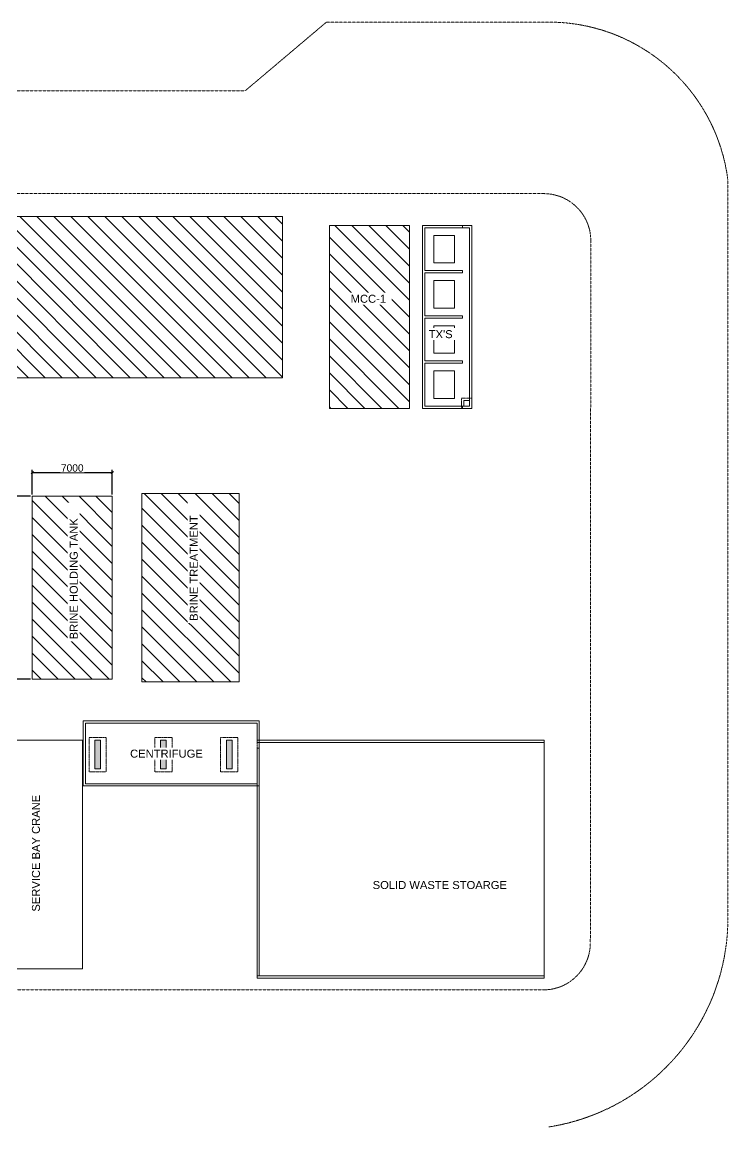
# Model space of a CAD drawing. Header units: millimetres. Extents: x 14826 to 891005, y -311366 to 56117.
# Drawn here: x 490565 to 552239, y -40512 to 56117 of the extents above; entities that cross this region are included whole.
import ezdxf

# ---------------------------------------------------------------- set-up
doc = ezdxf.new("R2010")
doc.units = ezdxf.units.MM
doc.linetypes.add('Dash', pattern=[6.35, 3.175, -3.175])
doc.linetypes.add('Hidden', pattern=[7.14375, 4.7625, -2.38125])
for name, color, linetype, lineweight in [('A-ANNO-DIMS', 7, 'Continuous', 9), ('A-DETL-GENF', 7, 'Continuous', 9), ('A-DETL-HDLN', 7, 'Hidden', 9), ('A-DETL-MBND', 7, 'Continuous', 9), ('A-DETL-THIN', 7, 'Continuous', 9), ('A-WALL', 7, 'Continuous', 9), ('A-WALL-HDLN', 7, 'Dash', 9), ('G-ANNO-TEXT', 7, 'Continuous', 9), ('S-COLS', 7, 'Continuous', 9), ('S-FNDN', 7, 'Continuous', 9), ('S-FNDN-HDLN', 7, 'Dash', 9)]:
    doc.layers.add(name, color=color, linetype=linetype, lineweight=lineweight)
doc.styles.add('Arial', font='arial.ttf', dxfattribs={"height": 636.361708})
doc.dimstyles.new('Greene_Arch_tick_-_2_5mm_Arial', dxfattribs={"dimscale": 304.8, "dimtxt": 255.06485, "dimasz": 0.656168, "dimexe": 0.787402, "dimexo": 0.492126, "dimgap": 0.246063, "dimtad": 1, "dimdec": 0, "dimzin": 0, "dimdsep": 46, "dimtxsty": 'Arial', "dimblk1": 'OBLIQUE', "dimblk2": 'OBLIQUE', "dimsah": 1, "dimcen": 0.09, "dimazin": 0, "dimtfac": 1, "dimtdec": 4, "dimtix": 1, "dimtmove": 0, "dimatfit": 3, "dimfxl": 1, "dimtvp": 1, "dimtfill": 1, "dimtolj": 1, "dimtzin": 0, "dimarcsym": 2})
pattern_1 = [(135, (280913.6, 5048), (-742.462, -742.462), [])]

# ---------------------------------------------------------------- blocks, each defined once
blk = doc.blocks.new('_Oblique')
at = {"color": 0, "linetype": 'ByBlock', "lineweight": -2}
blk.add_line((-0.5, -0.5), (0.5, 0.5), dxfattribs=at)
blk = doc.blocks.new('*D627')
at = {"layer": 'A-ANNO-DIMS', "color": 0, "lineweight": -2, "transparency": 16777216}
for p, q in [((491448, 14801), (491448, 16954)), ((491448, 16714), (498448, 16714)), ((498448, 14801), (498448, 16954))]:
    blk.add_line(p, q, dxfattribs=at)
at = {"layer": 'Defpoints', "color": 0, "transparency": 16777216}
for p in [(498448, 16714), (491448, 14651), (498448, 14651)]:
    blk.add_point(p, dxfattribs=at)
at = {"layer": 'A-ANNO-DIMS', "color": 0, "lineweight": -2, "transparency": 16777216, "xscale": 200, "yscale": 200, "zscale": 200, "rotation": 180}
blk.add_blockref('_Oblique', (491448, 16714), dxfattribs=at)
at = {"layer": 'A-ANNO-DIMS', "color": 0, "lineweight": -2, "transparency": 16777216, "xscale": 200, "yscale": 200, "zscale": 200}
blk.add_blockref('_Oblique', (498448, 16714), dxfattribs=at)
at = {"layer": 'A-ANNO-DIMS', "color": 0, "transparency": 16777216, "insert": (494948, 17114), "char_height": 636.4, "attachment_point": 5, "style": 'Arial', "bg_fill": 3, "box_fill_scale": 1.1, "bg_fill_color": 256, "bg_fill_true_color": 13158600, "bg_fill_transparency": 0}
blk.add_mtext('\\A1;7000', dxfattribs=at)
blk = doc.blocks.new('*D628')
at = {"layer": 'A-ANNO-DIMS', "color": 0, "lineweight": -2, "transparency": 16777216}
for p, q in [((491298, 14651), (485579, 14651)), ((485819, 14651), (485819, -1349)), ((491298, -1349), (485579, -1349))]:
    blk.add_line(p, q, dxfattribs=at)
at = {"layer": 'Defpoints', "color": 0, "transparency": 16777216}
for p in [(491448, 14651), (485819, -1349), (491448, -1349)]:
    blk.add_point(p, dxfattribs=at)
at = {"layer": 'A-ANNO-DIMS', "color": 0, "lineweight": -2, "transparency": 16777216, "xscale": 200, "yscale": 200, "zscale": 200}
for p, rotation in [((485819, 14651), 90), ((485819, -1349), 270)]:
    blk.add_blockref('_Oblique', p, dxfattribs=dict(at, rotation=rotation))
at = {"layer": 'A-ANNO-DIMS', "color": 0, "transparency": 16777216, "insert": (485419, 6651), "char_height": 636.4, "attachment_point": 5, "rotation": 90, "style": 'Arial', "bg_fill": 3, "box_fill_scale": 1.1, "bg_fill_color": 256, "bg_fill_true_color": 13158600, "bg_fill_transparency": 0}
blk.add_mtext('\\A1;16000', dxfattribs=at)

msp = doc.modelspace()

# ---------------------------------------------------------------- hatches: boundary and pattern name
at = {"layer": 'A-DETL-GENF'}
h = msp.add_hatch(dxfattribs=at)
h.set_pattern_fill('FP_1', color=256, style=0, pattern_type=2)
h.set_pattern_definition(pattern_1)
h.paths.add_polyline_path([(427224.10521, 25017.63166), (513324.10521, 25017.63166), (513324.10521, 39117.63166), (427224.10521, 39117.63166), (427224.10521, 29592.30001)])
h.paths.add_polyline_path([(455987.20646, 25344.05454), (455861.26241, 25344.05454), (455861.26241, 26844.05454), (458861.26241, 26844.05454), (458861.26241, 25344.05454), (456632.94472, 25344.05454)])
h.paths.add_polyline_path([(454861.26241, 25344.05454), (451861.26241, 25344.05454), (451861.26241, 26844.05454), (454861.26241, 26844.05454)])
h.paths.add_polyline_path([(447887.07089, 25344.05454), (447887.07089, 26844.05454), (450887.07089, 26844.05454), (450887.07089, 25344.05454)])
h.paths.add_polyline_path([(443884.37338, 25344.05454), (443884.37338, 26844.05454), (446884.37338, 26844.05454), (446884.37338, 25344.05454)])
h.paths.add_polyline_path([(488199.13092, 25518.45036), (485199.13092, 25518.45036), (485199.13092, 27018.45036), (488199.13092, 27018.45036)])
h.paths.add_polyline_path([(482200.8774, 25518.45036), (479200.8774, 25518.45036), (479200.8774, 27018.45036), (482200.8774, 27018.45036)])
h.paths.add_polyline_path([(475948.01739, 25518.45036), (473200.8774, 25518.45036), (473200.8774, 27018.45036), (476200.8774, 27018.45036), (476200.8774, 25518.45036)])
h.paths.add_polyline_path([(470203.41242, 25518.45036), (467203.41242, 25518.45036), (467203.41242, 27018.45036), (470203.41242, 27018.45036)])
h.paths.add_polyline_path([(455987.20646, 29291.3772), (455861.26241, 29291.3772), (455861.26241, 30791.3772), (458861.26241, 30791.3772), (458861.26241, 29291.3772), (456632.94472, 29291.3772)])
h.paths.add_polyline_path([(454861.26241, 29291.3772), (451861.26241, 29291.3772), (451861.26241, 30791.3772), (454861.26241, 30791.3772), (454861.26241, 29592.30001)])
h.paths.add_polyline_path([(447887.07089, 29291.3772), (447887.07089, 30791.3772), (450887.07089, 30791.3772), (450887.07089, 29291.3772)])
h.paths.add_polyline_path([(446884.37338, 29291.3772), (443884.37338, 29291.3772), (443884.37338, 30791.3772), (446884.37338, 30791.3772), (446884.37338, 29592.30001)])
h.paths.add_polyline_path([(488199.13092, 29465.77302), (485199.13092, 29465.77302), (485199.13092, 30965.77302), (488199.13092, 30965.77302), (488199.13092, 29592.30001)])
h.paths.add_polyline_path([(476200.8774, 29465.77302), (473200.8774, 29465.77302), (473200.8774, 30965.77302), (476200.8774, 30965.77302), (476200.8774, 29592.30001)])
h.paths.add_polyline_path([(479200.8774, 29465.77302), (479200.8774, 30965.77302), (482200.8774, 30965.77302), (482200.8774, 29465.77302)])
h.paths.add_polyline_path([(470203.41242, 29465.77302), (467203.41242, 29465.77302), (467203.41242, 30965.77302), (470203.41242, 30965.77302), (470203.41242, 29592.30001)])
h.paths.add_polyline_path([(454861.26241, 33238.69985), (451861.26241, 33238.69985), (451861.26241, 34738.69985), (454861.26241, 34738.69985)])
h.paths.add_polyline_path([(458861.26241, 33238.69985), (455861.26241, 33238.69985), (455861.26241, 34738.69985), (458861.26241, 34738.69985)])
h.paths.add_polyline_path([(447887.07089, 33238.69985), (447887.07089, 34738.69985), (450887.07089, 34738.69985), (450884.37338, 33238.69985)])
h.paths.add_polyline_path([(443884.37338, 33238.69985), (443884.37338, 34738.69985), (446884.37338, 34738.69985), (446881.67587, 33238.69985)])
h.paths.add_polyline_path([(488196.43341, 33413.09567), (485199.13092, 33413.09567), (485199.13092, 34913.09567), (488199.13092, 34913.09567), (488199.13092, 33413.09567)])
h.paths.add_polyline_path([(482200.8774, 33413.09567), (479200.8774, 33413.09567), (479200.8774, 34913.09567), (482200.8774, 34913.09567)])
h.paths.add_polyline_path([(476198.17988, 33413.09567), (473200.8774, 33413.09567), (473200.8774, 34913.09567), (476200.8774, 34913.09567), (476200.8774, 33413.09567)])
h.paths.add_polyline_path([(470203.41242, 33413.09567), (467203.41242, 33413.09567), (467203.41242, 34913.09567), (470203.41242, 34913.09567)])
h.paths.add_polyline_path([(455861.26241, 37186.02251), (455858.5649, 37186.02251), (455858.5649, 38686.02251), (458858.5649, 38686.02251), (458858.5649, 37186.02251), (455987.20646, 37186.02251)])
h.paths.add_polyline_path([(454858.5649, 37186.02251), (451858.5649, 37186.02251), (451858.5649, 38686.02251), (454858.5649, 38686.02251)])
h.paths.add_polyline_path([(450884.37338, 37186.02251), (447884.37338, 37186.02251), (447884.37338, 38686.02251), (450884.37338, 38686.02251)])
h.paths.add_polyline_path([(446881.67587, 37186.02251), (443881.67587, 37186.02251), (443881.67587, 38686.02251), (446881.67587, 38686.02251)])
h.paths.add_polyline_path([(485199.13092, 37360.41833), (485196.43341, 37360.41833), (485196.43341, 38860.41833), (488196.43341, 38860.41833), (488196.43341, 37360.41833)])
h.paths.add_polyline_path([(479200.8774, 37360.41833), (479198.17988, 37360.41833), (479198.17988, 38860.41833), (482198.17988, 38860.41833), (482198.17988, 37360.41833)])
h.paths.add_polyline_path([(473200.8774, 37360.41833), (473198.17988, 37360.41833), (473198.17988, 38860.41833), (476198.17988, 38860.41833), (476198.17988, 37360.41833)])
h.paths.add_polyline_path([(470200.71491, 37360.41833), (467200.71491, 37360.41833), (467200.71491, 38860.41833), (470200.71491, 38860.41833)])
h = msp.add_hatch(dxfattribs=at)
h.set_pattern_fill('FP_1', color=256, style=0, pattern_type=2)
h.set_pattern_definition(pattern_1)
h.paths.add_polyline_path([(521431.28786, 22333.31863), (524414.08961, 22333.31863), (524414.08961, 38333.31863), (517414.08961, 38333.31863), (517414.08961, 22333.31863)])
h = msp.add_hatch(dxfattribs=at)
h.set_pattern_fill('FP_1', color=256, style=0, pattern_type=2)
h.set_pattern_definition(pattern_1)
h.paths.add_polyline_path([(501034.01343, -1599.49032), (509534.01343, -1599.49032), (509534.01343, 14900.50968), (501034.01343, 14900.50968), (501034.01343, 2274.86176)])
h.paths.add_polyline_path([(495911.94473, -1349.49032), (498448.01739, -1349.49032), (498448.01739, 14650.50968), (491448.01739, 14650.50968), (491448.01739, -1349.49032), (492266.35304, -1349.49032)])
at = {"layer": 'S-COLS', "lineweight": 5, "true_color": 0xc0c0c0}
for points in [[(497411.94473, -9195.08201), (497411.94473, -6695.08201), (496911.94473, -6695.08201), (496911.94473, -9195.08201)], [(503161.94473, -9195.08201), (503161.94473, -6695.08201), (502661.94473, -6695.08201), (502661.94473, -9195.08201)], [(508911.94473, -9195.08201), (508911.94473, -6695.08201), (508411.94473, -6695.08201), (508411.94473, -9195.08201)]]:
    msp.add_hatch(color=9, dxfattribs=at).paths.add_polyline_path(points)

# ---------------------------------------------------------------- linework, layer by layer
at = {"layer": 'A-DETL-HDLN'}
for p, q in [((517153.78727, 56111.79114), (510060.93489, 50111.79114)), ((536177.85568, 56111.79114), (517153.78727, 56111.79114)), ((510060.93489, 50111.79114), (430346.47528, 50111.79114)), ((552238.73764, -22537.37392), (552238.73764, 42288.4936)), ((536177.85568, 41111.79114), (430346.47528, 41111.79114)), ((427224.10521, 39117.63166), (513324.10521, 39117.63166)), ((513324.10521, 39117.63166), (513324.10521, 25617.63166)), ((540218.44365, -24447.02708), (540257.18926, 37142.60033)), ((308739.166, -28528.20302), (536177.85568, -28528.20302))]:
    msp.add_line(p, q, dxfattribs=at)
for centre, radius, start, end in [((536569.86374, 40325.27231), 15791.38522, 7.1416210069, 91.4224663758), ((536148.59629, 37000.85804), 4111.03722, 0.9804522469, 89.5922065994), ((533725.7355, -22221.50256), 18515.69666, 278.9463729645, 359.0225064814), ((536107.51055, -24417.76769), 4111.03722, 270.9804522457, 359.5922065977)]:
    msp.add_arc(centre, radius, start, end, dxfattribs=at)
at = {"layer": 'A-DETL-MBND'}
for p, q in [((495837.09612, -6695.08201), (486837.09612, -6695.08201)), ((495837.09612, -26695.08201), (495837.09612, -6695.08201)), ((486837.09612, -26695.08201), (495837.09612, -26695.08201))]:
    msp.add_line(p, q, dxfattribs=at)
at = {"layer": 'A-DETL-THIN'}
for p, q in [((513324.10521, 39117.63166), (427224.10521, 39117.63166)), ((513324.10521, 25017.63166), (513324.10521, 39117.63166)), ((524414.08961, 38333.31863), (517414.08961, 38333.31863)), ((517414.08961, 38333.31863), (517414.08961, 22333.31863)), ((524414.08961, 22333.31863), (524414.08961, 38333.31863)), ((427224.10521, 25017.63166), (513324.10521, 25017.63166)), ((517414.08961, 22333.31863), (524414.08961, 22333.31863)), ((498448.01739, 14650.50968), (491448.01739, 14650.50968)), ((491448.01739, 14650.50968), (491448.01739, -1349.49032)), ((498448.01739, -1349.49032), (498448.01739, 14650.50968)), ((509534.01343, 14900.50968), (501034.01343, 14900.50968)), ((501034.01343, 14900.50968), (501034.01343, -1599.49032)), ((509534.01343, -1599.49032), (509534.01343, 14900.50968)), ((491448.01739, -1349.49032), (498448.01739, -1349.49032)), ((501034.01343, -1599.49032), (509534.01343, -1599.49032))]:
    msp.add_line(p, q, dxfattribs=at)
at = {"layer": 'A-WALL'}
for p, q in [((525555.29271, 22333.31863), (525555.29271, 38333.31863)), ((525555.29271, 38333.31863), (529855.29271, 38333.31863)), ((525755.29271, 38133.31863), (525755.29271, 34383.31863)), ((529655.29271, 38133.31863), (525755.29271, 38133.31863)), ((529055.29271, 38333.31863), (529055.29271, 38133.31863)), ((529655.29271, 22533.31863), (529655.29271, 38133.31863)), ((529855.29271, 38333.31863), (529855.29271, 22333.31863)), ((525755.29271, 34383.31863), (529055.29271, 34383.31863)), ((525755.29271, 34183.31863), (525755.29271, 30433.31863)), ((529055.29271, 34183.31863), (525755.29271, 34183.31863)), ((529055.29271, 34383.31863), (529055.29271, 34183.31863)), ((525755.29271, 30433.31863), (529055.29271, 30433.31863)), ((525755.29271, 30233.31863), (525755.29271, 26483.31863)), ((529055.29271, 30233.31863), (525755.29271, 30233.31863)), ((529055.29271, 30433.31863), (529055.29271, 30233.31863)), ((525755.29271, 26483.31863), (529055.29271, 26483.31863)), ((525755.29271, 26283.31863), (525755.29271, 22533.31863)), ((529055.29271, 26283.31863), (525755.29271, 26283.31863)), ((529055.29271, 26483.31863), (529055.29271, 26283.31863)), ((529855.29271, 22333.31863), (525555.29271, 22333.31863)), ((525755.29271, 22533.31863), (529655.29271, 22533.31863)), ((529055.29271, 22333.31863), (529055.29271, 22533.31863)), ((495911.94473, -4995.08201), (511291.94473, -4995.08201)), ((495911.94473, -10695.08201), (495911.94473, -4995.08201)), ((511091.94473, -5195.08201), (496111.94473, -5195.08201)), ((496111.94473, -5195.08201), (496111.94473, -10495.08201)), ((511091.94473, -6895.08201), (511091.94473, -5195.08201)), ((511291.94473, -4995.08201), (511291.94473, -6695.08201)), ((511291.94473, -6695.08201), (536176.85568, -6695.08201)), ((536176.85568, -6695.08201), (536176.85568, -6895.08201)), ((536176.85568, -6895.08201), (511091.94473, -6895.08201)), ((511091.94473, -10495.08201), (511091.94473, -7395.08201)), ((511091.94473, -7395.08201), (511291.94473, -7395.08201)), ((511291.94473, -7395.08201), (511291.94473, -27300.56836)), ((496111.94473, -10495.08201), (511091.94473, -10495.08201)), ((511091.94473, -10695.08201), (495911.94473, -10695.08201)), ((511091.94473, -27500.56836), (511091.94473, -10695.08201)), ((536176.85568, -27500.56836), (511091.94473, -27500.56836)), ((511291.94473, -27300.56836), (536176.85568, -27300.56836)), ((536176.85568, -27500.56836), (536176.85568, -27300.56836))]:
    msp.add_line(p, q, dxfattribs=at)
at = {"layer": 'A-WALL-HDLN'}
for p, q in [((528955.29271, 23233.31863), (529855.29271, 23233.31863)), ((528955.29271, 22333.31863), (528955.29271, 23233.31863)), ((511091.94473, -6695.08201), (511291.94473, -6695.08201)), ((511091.94473, -7395.08201), (511091.94473, -6895.13162)), ((511091.94473, -10495.08201), (511091.94473, -10695.08201)), ((511291.89512, -27300.56836), (511091.94473, -27300.56836))]:
    msp.add_line(p, q, dxfattribs=at)
at = {"layer": 'S-COLS'}
for p, q in [((496911.94473, -6695.08201), (496911.94473, -9195.08201)), ((497411.94473, -6695.08201), (496911.94473, -6695.08201)), ((497411.94473, -9195.08201), (497411.94473, -6695.08201)), ((502661.94473, -6695.08201), (502661.94473, -9195.08201)), ((503161.94473, -6695.08201), (502661.94473, -6695.08201)), ((503161.94473, -9195.08201), (503161.94473, -6695.08201)), ((508411.94473, -6695.08201), (508411.94473, -9195.08201)), ((508911.94473, -6695.08201), (508411.94473, -6695.08201)), ((508911.94473, -9195.08201), (508911.94473, -6695.08201)), ((496911.94473, -9195.08201), (497411.94473, -9195.08201)), ((502661.94473, -9195.08201), (503161.94473, -9195.08201)), ((508411.94473, -9195.08201), (508911.94473, -9195.08201))]:
    msp.add_line(p, q, dxfattribs=at)
at = {"layer": 'S-FNDN'}
for p, q in [((528355.29271, 37458.31863), (526555.29271, 37458.31863)), ((526555.29271, 37458.31863), (526555.29271, 35058.31863)), ((528355.29271, 35058.31863), (528355.29271, 37458.31863)), ((526555.29271, 35058.31863), (528355.29271, 35058.31863)), ((528355.29271, 33508.31863), (526555.29271, 33508.31863)), ((526555.29271, 33508.31863), (526555.29271, 31108.31863)), ((528355.29271, 31108.31863), (528355.29271, 33508.31863)), ((526555.29271, 31108.31863), (528355.29271, 31108.31863)), ((528355.29271, 29558.31863), (526555.29271, 29558.31863)), ((526555.29271, 29558.31863), (526555.29271, 27158.31863)), ((528355.29271, 27158.31863), (528355.29271, 29558.31863)), ((526555.29271, 27158.31863), (528355.29271, 27158.31863)), ((528355.29271, 25608.31863), (526555.29271, 25608.31863)), ((526555.29271, 25608.31863), (526555.29271, 23208.31863)), ((528355.29271, 23208.31863), (528355.29271, 25608.31863)), ((526555.29271, 23208.31863), (528355.29271, 23208.31863)), ((529155.29271, 22533.31863), (529155.29271, 23033.31863)), ((529155.29271, 23033.31863), (529655.29271, 23033.31863)), ((511291.94473, -7395.08201), (511291.94473, -6895.08201)), ((536176.85568, -27300.56836), (536176.85568, -6895.08201))]:
    msp.add_line(p, q, dxfattribs=at)
at = {"layer": 'S-FNDN-HDLN'}
for p, q in [((496412.54488, -6445.08201), (497912.54488, -6445.08201)), ((496412.54488, -9445.08201), (496412.54488, -6445.08201)), ((497912.54488, -6445.08201), (497912.54488, -9445.08201)), ((502162.54488, -6445.08201), (503662.54488, -6445.08201)), ((502162.54488, -9445.08201), (502162.54488, -6445.08201)), ((503662.54488, -6445.08201), (503662.54488, -9445.08201)), ((507912.54488, -6445.08201), (509412.54488, -6445.08201)), ((507912.54488, -9445.08201), (507912.54488, -6445.08201)), ((509412.54488, -6445.08201), (509412.54488, -9445.08201)), ((511091.94473, -6695.08201), (511291.89512, -6695.08201)), ((511291.94473, -6895.0324), (511291.94473, -6695.08201)), ((497912.54488, -9445.08201), (496412.54488, -9445.08201)), ((503662.54488, -9445.08201), (502162.54488, -9445.08201)), ((509412.54488, -9445.08201), (507912.54488, -9445.08201)), ((511091.99434, -10695.08201), (511291.94473, -10695.08201))]:
    msp.add_line(p, q, dxfattribs=at)

# ---------------------------------------------------------------- texts
at = {"layer": 'G-ANNO-TEXT', "insert": (491422.23969, -21681.60365), "char_height": 700, "width": 11389.1734687, "attachment_point": 1, "rotation": 90, "style": 'Arial', "bg_fill": 3, "box_fill_scale": 1.25, "bg_fill_color": 256, "bg_fill_true_color": 13158600, "bg_fill_transparency": 0}
msp.add_mtext('SERVICE BAY CRANE', dxfattribs=at)
at = {"layer": 'G-ANNO-TEXT', "insert": (521199.03272, -19007.2335), "char_height": 700, "width": 13081.1349375, "attachment_point": 1, "style": 'Arial', "bg_fill": 3, "box_fill_scale": 1.25, "bg_fill_color": 256, "bg_fill_true_color": 13158600, "bg_fill_transparency": 0}
msp.add_mtext('SOLID WASTE STOARGE', dxfattribs=at)

# ---------------------------------------------------------------- next in the draw order: texts
at = {"layer": 'G-ANNO-TEXT', "char_height": 700, "attachment_point": 1, "style": 'Arial', "bg_fill": 3, "box_fill_scale": 1.25, "bg_fill_color": 256, "bg_fill_true_color": 13158600, "bg_fill_transparency": 0}
for s, insert, width in [('MCC-1', (519273.08991, 32268.80699), 3409.1760937), ("TX'S", (526096.46199, 29173.23132), 2323.290375), ('CENTRIFUGE', (500000.25853, -7516.30918), 7045.6305937)]:
    msp.add_mtext(s, dxfattribs=dict(at, insert=insert, width=width))
at = {"layer": 'G-ANNO-TEXT', "char_height": 700, "attachment_point": 1, "rotation": 90, "style": 'Arial', "bg_fill": 3, "box_fill_scale": 1.25, "bg_fill_color": 256, "bg_fill_true_color": 13158600, "bg_fill_transparency": 0}
for s, insert, width in [('BRINE HOLDING TANK', (494725.41867, 2131.1259), 11767.9708125), ('BRINE TREATMENT', (505219.02235, 3748.12062), 10252.7814375)]:
    msp.add_mtext(s, dxfattribs=dict(at, insert=insert, width=width))

# ---------------------------------------------------------------- next in the draw order: dimensions: what is measured, and where the dimension line sits
at = {"layer": 'A-ANNO-DIMS'}
dim = msp.add_linear_dim(base=(498448.01739, 16713.99583), p1=(491448.01739, 14650.50968), p2=(498448.01739, 14650.50968), dimstyle='Greene_Arch_tick_-_2_5mm_Arial', override={"dimpost": '<>', "dimfxl": 4320}, dxfattribs=at)
dim.commit()
dim.dimension.update_dxf_attribs({"geometry": '*D627', "text_midpoint": (494948.01739, 17113.90493)})

# ---------------------------------------------------------------- next in the draw order: dimensions: what is measured, and where the dimension line sits
dim = msp.add_linear_dim(base=(485819.36094, -1349.49032), p1=(491448.01739, 14650.50968), p2=(491448.01739, -1349.49032), angle=90, dimstyle='Greene_Arch_tick_-_2_5mm_Arial', override={"dimpost": '<>', "dimfxl": 4320}, dxfattribs=at)
dim.commit()
dim.dimension.update_dxf_attribs({"geometry": '*D628', "text_midpoint": (485419.45184, 6650.50968)})

doc.saveas('drawing.dxf')
